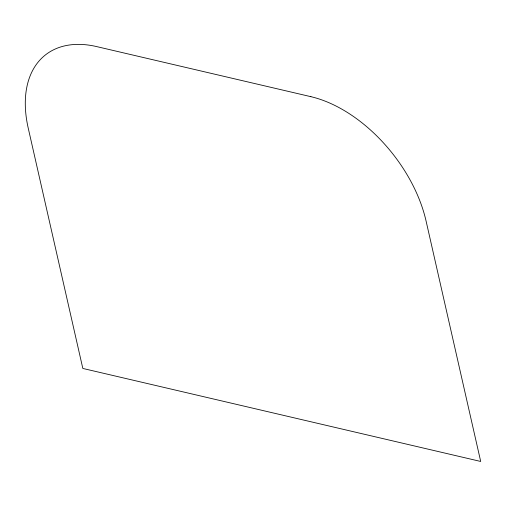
<?xml version="1.0" encoding="UTF-8"?>
<svg xmlns="http://www.w3.org/2000/svg" width="506" height="506" viewBox="0 0 506 506"><rect width="100%" height="100%" fill="white"/><g stroke="black" fill="none" stroke-linecap="round" stroke-linejoin="round"><path stroke-width="0.76" d="M310.88 96.671L96.646 46.59A120.529 74.293 51.7 0 0 28.228 128.119L82.826 368.444L480.7 461.459L426.103 221.135A120.529 74.293 51.7 0 0 310.88 96.671"/></g></svg>
